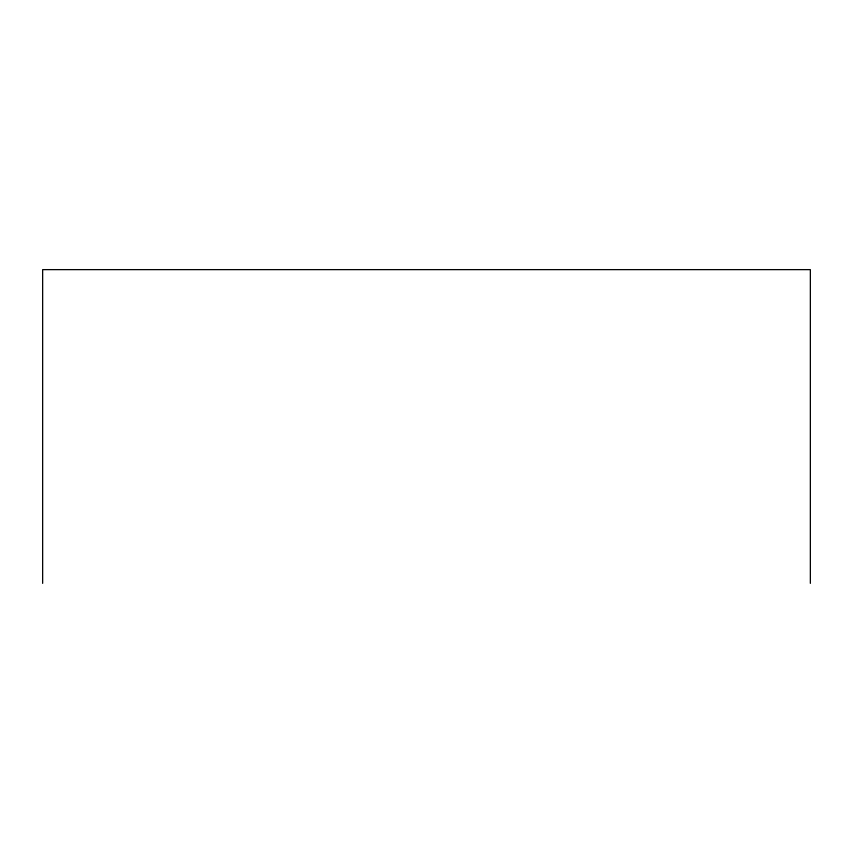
<?xml version="1.0" encoding="UTF-8"?>
<svg xmlns="http://www.w3.org/2000/svg" width="853" height="853" viewBox="0 0 853 853"><rect width="100%" height="100%" fill="white"/><g stroke="black" fill="none" stroke-linecap="round" stroke-linejoin="round"><path stroke-width="1.28" d="M810.35 583.367L810.35 269.633L42.65 269.633L42.65 583.367"/></g></svg>
